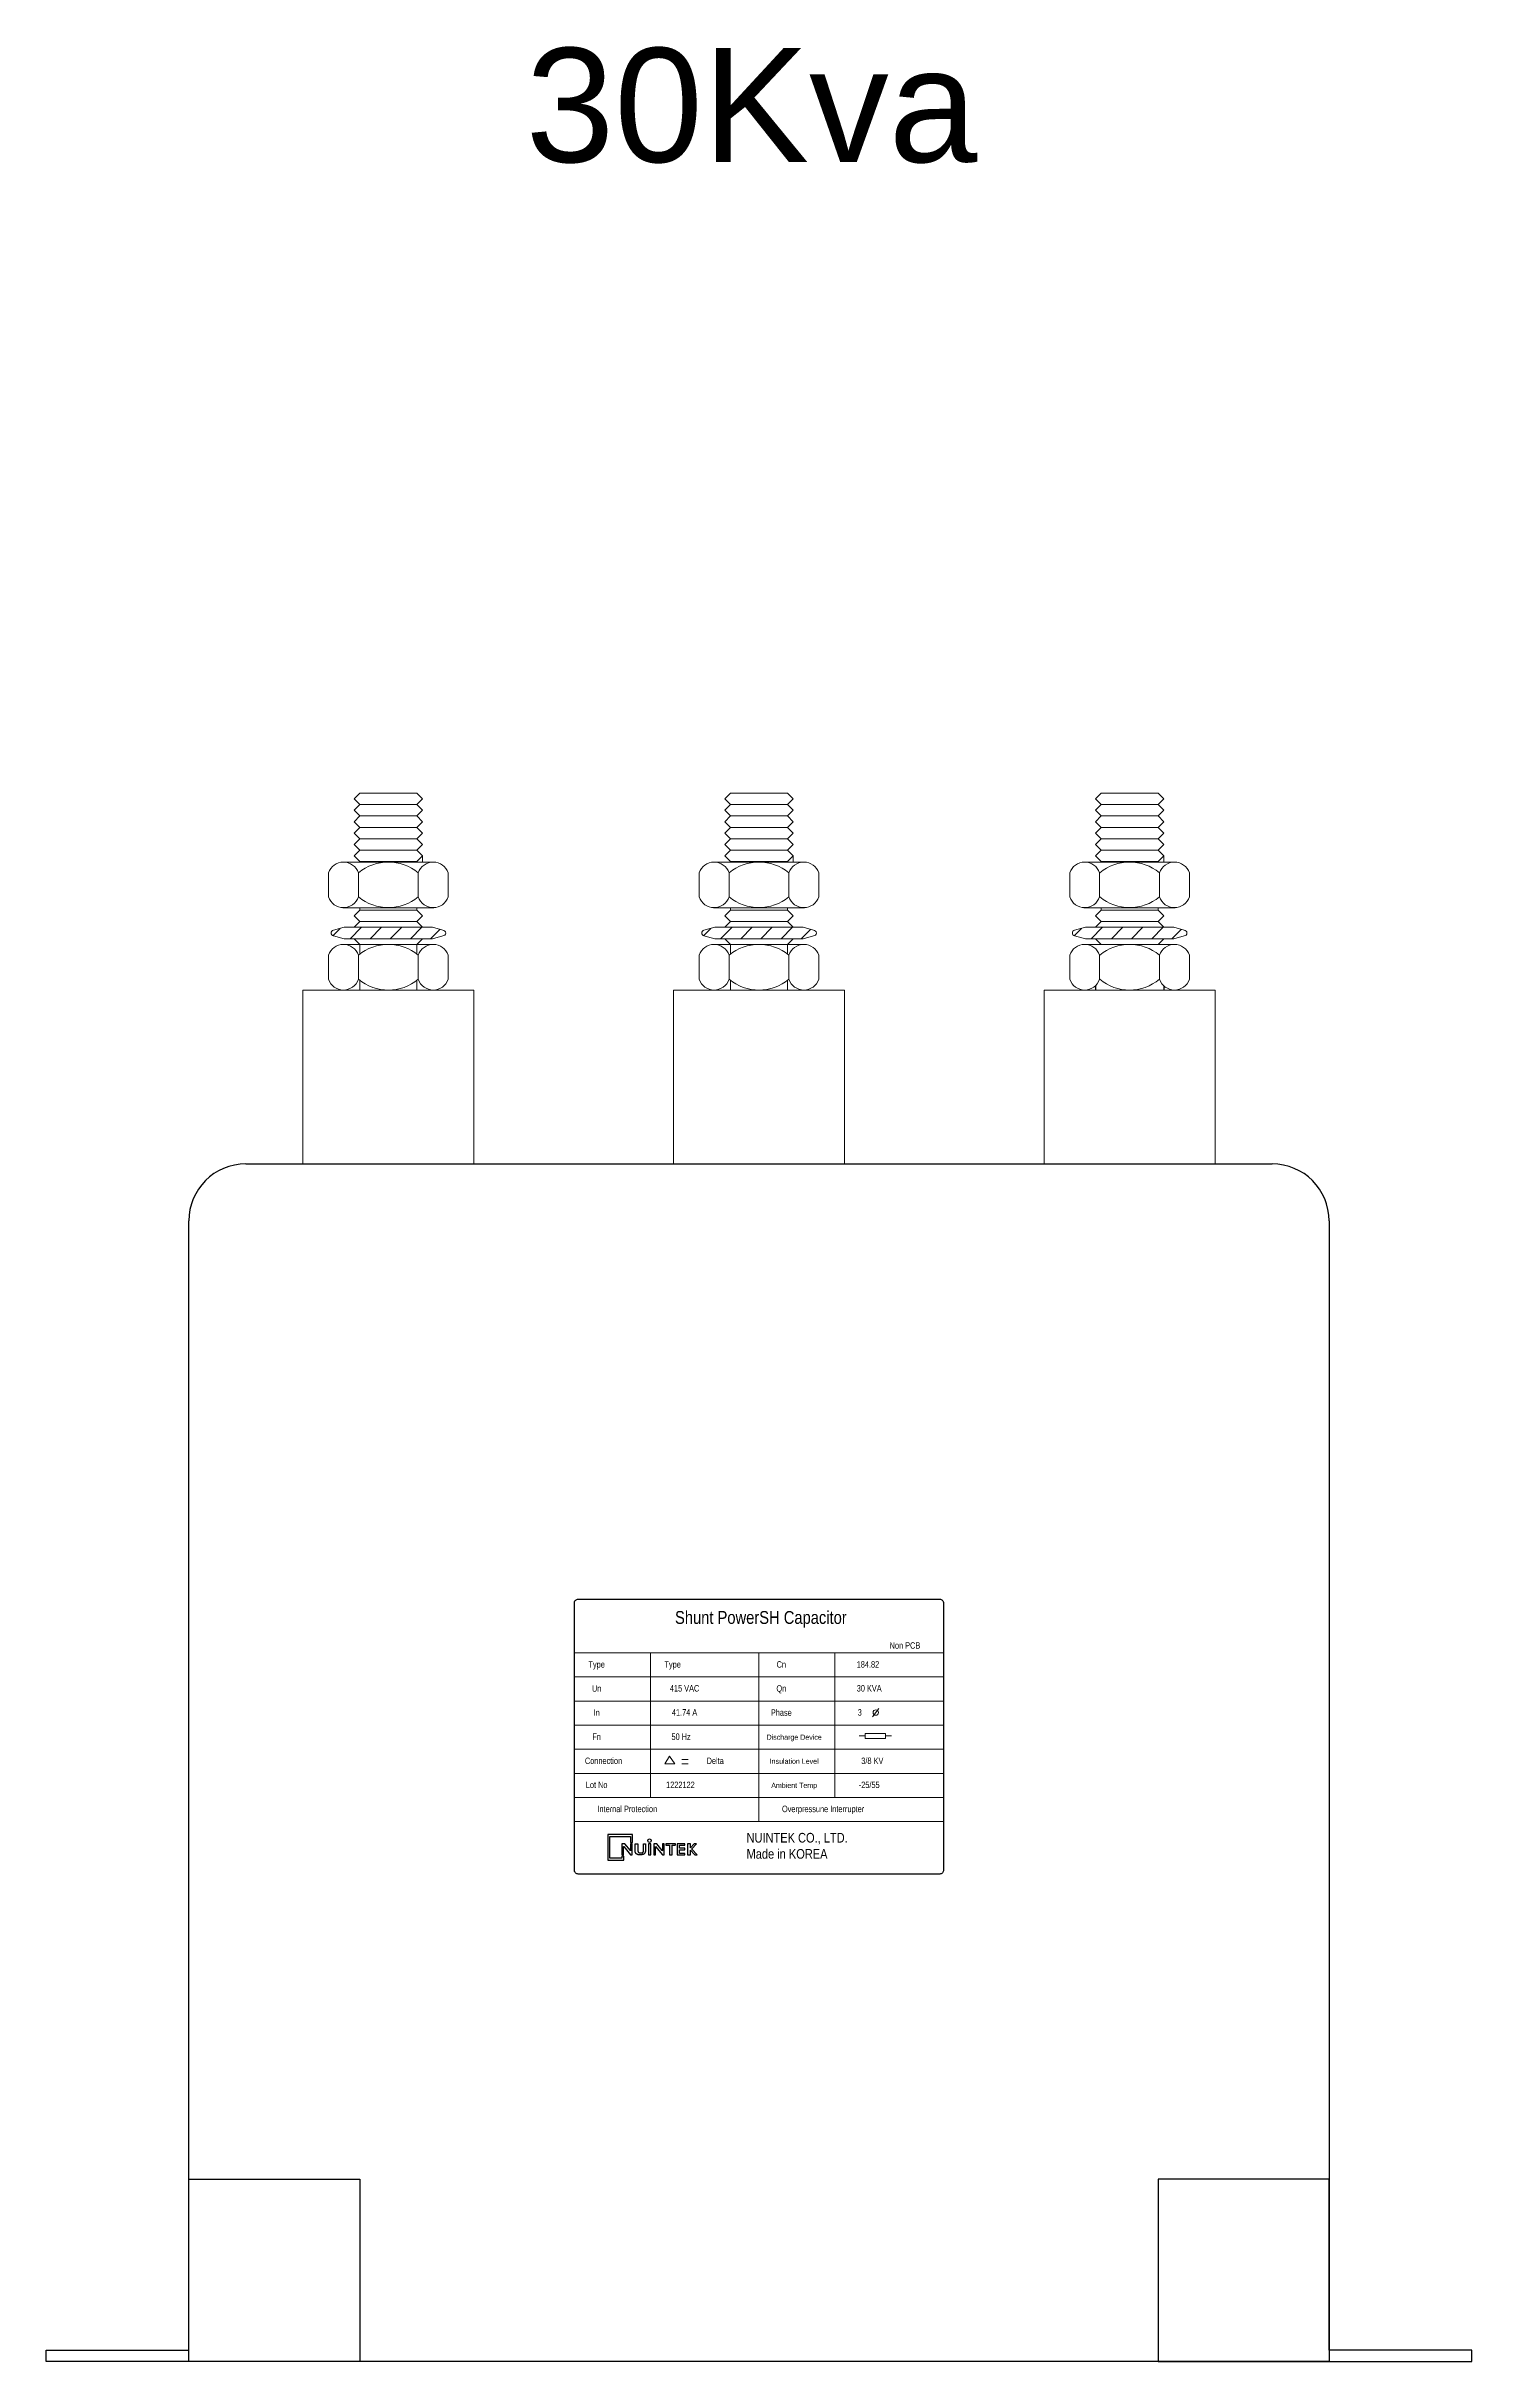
# Model space of a CAD drawing. Header units: millimetres. Extents: x 14 to 2028, y 54 to 460.
# Drawn here: x 1126.7 to 1376.7, y 53.9 to 459.9 of the extents above; entities that cross this region are included whole.
import ezdxf
from ezdxf.enums import TextEntityAlignment as Align

# ---------------------------------------------------------------- set-up
doc = ezdxf.new("R2010")
doc.units = ezdxf.units.MM
doc.layers.add('00', color=7, linetype='Continuous', lineweight=0)
doc.styles.add('Helvetica-Narrow', font='txt')

# ---------------------------------------------------------------- blocks, each defined once
blk = doc.blocks.new('Nuintek')
at = {"color": 150}
blk.add_lwpolyline([(1.82, 2.33), (1.82, 3.83), (-2.8, 3.83), (-2.8, 3.83), (-2.8, -0.99), (0.18, -0.99), (0.18, -0.23), (-0.18, -0.23), (-0.18, -0.63), (-2.44, -0.63), (-2.44, 3.47), (1.45, 3.47), (1.45, 2.33)], close=True, dxfattribs=at)
for points in [[(-0.11, 0), (0.11, 0, 0.414214), (0.15, 0.04), (0.15, 1.58, -0.70472), (0.17, 1.59), (1.45, 0.03, 0.224867), (1.51, 0), (1.75, 0, 0.414214), (1.79, 0.04), (1.79, 2.07, 0.414214), (1.75, 2.11), (1.49, 2.11, 0.414214), (1.45, 2.07), (1.45, 0.81, -0.706602), (1.43, 0.8), (0.4, 2.08, 0.226187), (0.34, 2.11), (-0.11, 2.11, 0.414214), (-0.15, 2.07), (-0.15, 0.04, 0.414214)], [(4.82, 2.07), (4.82, 0.04, 0.414214), (4.86, 0), (5.23, 0, 0.414214), (5.27, 0.04), (5.27, 2.07, 0.414214), (5.23, 2.11), (4.86, 2.11, 0.414214)], [(5.89, 0), (6.12, 0, 0.414214), (6.16, 0.04), (6.16, 1.58, -0.70472), (6.18, 1.59), (7.45, 0.03, 0.224867), (7.52, 0), (7.76, 0, 0.414214), (7.8, 0.04), (7.8, 2.07, 0.414214), (7.76, 2.11), (7.5, 2.11, 0.414214), (7.46, 2.07), (7.46, 0.81, -0.706602), (7.44, 0.8), (6.4, 2.08, 0.226187), (6.34, 2.11), (5.89, 2.11, 0.414214), (5.85, 2.07), (5.85, 0.04, 0.414214)], [(9.86, 2.11), (8.15, 2.11, 0.414214), (8.11, 2.07), (8.11, 1.89, 0.414214), (8.15, 1.85), (8.74, 1.85, -0.414214), (8.78, 1.81), (8.78, 0.04, 0.414214), (8.82, 0), (9.26, 0, 0.414214), (9.3, 0.04), (9.3, 1.81, -0.414214), (9.34, 1.85), (9.86, 1.85, 0.414214), (9.9, 1.89), (9.9, 2.07, 0.414214)], [(11.68, 2.11), (10.37, 2.11, 0.414214), (10.22, 1.96), (10.22, 0.15, 0.414214), (10.37, 0), (11.68, 0), (11.68, 0.26), (10.74, 0.26, -0.414214), (10.7, 0.3), (10.7, 0.94, -0.414214), (10.74, 0.98), (11.66, 0.98), (11.66, 1.24), (10.74, 1.24, -0.414214), (10.7, 1.28), (10.7, 1.81, -0.414214), (10.74, 1.85), (11.68, 1.85)], [(13.02, 1.14), (13.86, 2.07, 0.650559), (13.85, 2.11), (13.58, 2.11, 0.208632), (13.47, 2.06), (12.77, 1.31, -0.681762), (12.75, 1.31), (12.75, 2.07, 0.414214), (12.71, 2.11), (12.23, 2.11, 0.414214), (12.19, 2.07), (12.19, 0.04, 0.414214), (12.23, 0), (12.71, 0, 0.414214), (12.75, 0.04), (12.75, 0.88, -0.687152), (12.77, 0.89), (13.52, 0.05, 0.212465), (13.64, 0), (13.99, 0, 0.656311), (14.01, 0.04), (13.02, 1.09, -0.390361)]]:
    blk.add_lwpolyline(points, format="xyb", close=True, dxfattribs=at)
blk.add_circle((5.04, 2.69), 0.326, dxfattribs=at)
blk.add_rational_spline([(2.31, 0.85), (2.31, 0.53), (2.41, 0.3), (2.61, 0.16), (2.75, 0.05), (2.95, 0), (3.2, 0), (3.44, 0), (3.82, 0.05), (3.97, 0.16), (4.17, 0.3), (4.27, 0.53), (4.27, 0.85), (4.27, 1.26), (4.27, 1.66), (4.27, 2.07), (4.27, 2.09), (4.25, 2.11), (4.23, 2.11), (4.14, 2.11), (4.06, 2.11), (3.97, 2.11), (3.95, 2.11), (3.93, 2.09), (3.93, 2.07), (3.93, 1.66), (3.93, 1.25), (3.93, 0.83), (3.93, 0.69), (3.88, 0.57), (3.78, 0.48), (3.68, 0.4), (3.54, 0.36), (3.38, 0.36), (3.21, 0.36), (3.08, 0.4), (2.98, 0.48), (2.88, 0.57), (2.83, 0.69), (2.83, 0.83), (2.83, 1.25), (2.83, 1.66), (2.83, 2.07), (2.83, 2.08), (2.83, 2.09), (2.82, 2.1), (2.81, 2.11), (2.8, 2.11), (2.79, 2.11), (2.64, 2.11), (2.5, 2.11), (2.35, 2.11), (2.34, 2.11), (2.33, 2.11), (2.32, 2.1), (2.31, 2.09), (2.31, 2.08), (2.31, 2.07), (2.31, 1.66), (2.31, 1.26), (2.31, 0.85)], [1, 1, 1, 1, 1, 1, 1, 1, 1, 1, 1, 1, 1, 1, 1, 1, 0.804737854124, 0.804737854124, 1, 1, 1, 1, 0.804737854124, 0.804737854124, 1, 1, 1, 1, 1, 1, 1, 1, 1, 1, 1, 1, 1, 1, 1, 1, 1, 1, 1, 0.949253021674, 0.949253021674, 1, 0.949253021674, 0.949253021674, 1, 1, 1, 1, 0.949253021674, 0.949253021674, 1, 0.949253021674, 0.949253021674, 1, 1, 1, 1], degree=3, knots=[0, 0, 0, 0, 1, 1, 1, 2, 2, 2, 3, 3, 3, 4, 4, 4, 5, 5, 5, 6.570796, 6.570796, 6.570796, 7.570796, 7.570796, 7.570796, 9.141593, 9.141593, 9.141593, 10.141593, 10.141593, 10.141593, 11.141593, 11.141593, 11.141593, 12.141593, 12.141593, 12.141593, 13.141593, 13.141593, 13.141593, 14.141593, 14.141593, 14.141593, 15.141593, 15.141593, 15.141593, 15.926991, 15.926991, 15.926991, 16.712389, 16.712389, 16.712389, 17.712389, 17.712389, 17.712389, 18.497787, 18.497787, 18.497787, 19.283185, 19.283185, 19.283185, 20.283185, 20.283185, 20.283185, 20.283185], dxfattribs=at)
blk = doc.blocks.new('*U463')
at = {"lineweight": 5}
h = blk.add_hatch(dxfattribs=at)
h.set_pattern_fill('ANSI31', color=74, scale=20, style=0)
h.set_pattern_definition([(45, (-1139.0405, -859.4402), (-1.767767, 1.767767), [])])
h.paths.add_polyline_path([(-55.44, 117.3), (-57.25, 117.8), (-59.5, 117.8), (-72.75, 117.8), (-74.7, 117.27, 0.727937), (-74.7, 116.32), (-72.75, 115.8), (-70.5, 115.8), (-57.25, 115.8), (-55.44, 116.3, 1)])
h = blk.add_hatch(dxfattribs=at)
h.set_pattern_fill('ANSI31', color=74, scale=20, style=0)
h.set_pattern_definition([(45, (-1074.0405, -859.4402), (-1.767767, 1.767767), [])])
h.paths.add_polyline_path([(9.56, 117.3), (7.75, 117.8), (5.5, 117.8), (-7.75, 117.8), (-9.7, 117.27, 0.727937), (-9.7, 116.32), (-7.75, 115.8), (-5.5, 115.8), (7.75, 115.8), (9.56, 116.3, 1)])
h = blk.add_hatch(dxfattribs=at)
h.set_pattern_fill('ANSI31', color=74, scale=20, style=0)
h.set_pattern_definition([(45, (-1009.0405, -859.4402), (-1.767767, 1.767767), [])])
h.paths.add_polyline_path([(74.56, 117.3), (72.75, 117.8), (70.5, 117.8), (57.25, 117.8), (55.3, 117.27, 0.727937), (55.3, 116.32), (57.25, 115.8), (59.5, 115.8), (72.75, 115.8), (74.56, 116.3, 1)])
at = {"color": 74, "lineweight": 5}
for p, q in [((-70, 139.32), (-71, 140.32)), ((-70, 137.32), (-71, 138.32)), ((-60, 139.32), (-70, 139.32)), ((-60, 139.32), (-59, 140.32)), ((-60, 137.32), (-59, 138.32)), ((-5, 139.32), (-6, 140.32)), ((-5, 137.32), (-6, 138.32)), ((5, 139.32), (-5, 139.32)), ((5, 139.32), (6, 140.32)), ((5, 137.32), (6, 138.32)), ((60, 139.32), (59, 140.32)), ((60, 137.32), (59, 138.32)), ((70, 139.32), (60, 139.32)), ((70, 139.32), (71, 140.32)), ((70, 137.32), (71, 138.32)), ((-70, 135.32), (-71, 136.32)), ((-70, 135.32), (-71, 136.32)), ((-70, 133.32), (-71, 134.32)), ((-70, 133.32), (-71, 134.32)), ((-60, 137.32), (-70, 137.32)), ((-60, 135.32), (-70, 135.32)), ((-60, 135.32), (-70, 135.32)), ((-60, 135.32), (-59, 136.32)), ((-60, 135.32), (-59, 136.32)), ((-60, 133.32), (-59, 134.32)), ((-60, 133.32), (-59, 134.32)), ((-5, 135.32), (-6, 136.32)), ((-5, 135.32), (-6, 136.32)), ((-5, 133.32), (-6, 134.32)), ((-5, 133.32), (-6, 134.32)), ((5, 137.32), (-5, 137.32)), ((5, 135.32), (-5, 135.32)), ((5, 135.32), (-5, 135.32)), ((5, 135.32), (6, 136.32)), ((5, 135.32), (6, 136.32)), ((5, 133.32), (6, 134.32)), ((5, 133.32), (6, 134.32)), ((60, 135.32), (59, 136.32)), ((60, 135.32), (59, 136.32)), ((60, 133.32), (59, 134.32)), ((60, 133.32), (59, 134.32)), ((70, 137.32), (60, 137.32)), ((70, 135.32), (60, 135.32)), ((70, 135.32), (60, 135.32)), ((70, 135.32), (71, 136.32)), ((70, 135.32), (71, 136.32)), ((70, 133.32), (71, 134.32)), ((70, 133.32), (71, 134.32)), ((-70, 131.32), (-71, 132.32)), ((-70, 129.32), (-71, 130.32)), ((-60, 133.32), (-70, 133.32)), ((-60, 133.32), (-70, 133.32)), ((-60, 131.32), (-70, 131.32)), ((-60, 131.32), (-59, 132.32)), ((-60, 129.32), (-59, 130.32)), ((-5, 131.32), (-6, 132.32)), ((-5, 129.32), (-6, 130.32)), ((5, 133.32), (-5, 133.32)), ((5, 133.32), (-5, 133.32)), ((5, 131.32), (-5, 131.32)), ((5, 131.32), (6, 132.32)), ((5, 129.32), (6, 130.32)), ((60, 131.32), (59, 132.32)), ((60, 129.32), (59, 130.32)), ((70, 133.32), (60, 133.32)), ((70, 133.32), (60, 133.32)), ((70, 131.32), (60, 131.32)), ((70, 131.32), (71, 132.32)), ((70, 129.32), (71, 130.32)), ((-60, 129.32), (-70, 129.32)), ((5, 129.32), (-5, 129.32)), ((70, 129.32), (60, 129.32)), ((-72.75, 117.8), (-74.65, 117.28)), ((-72.75, 117.8), (-70.5, 117.8)), ((-72.75, 117.8), (-57.25, 117.8)), ((-70, 118.81), (-71, 119.81)), ((-70.99, 117.8), (-71, 117.81)), ((-70.99, 117.8), (-71, 117.81)), ((-70, 120.81), (-70, 121.24)), ((-60, 120.81), (-70, 120.81)), ((-60, 118.81), (-70, 118.81)), ((-60, 120.81), (-60, 121.24)), ((-60, 118.81), (-59, 119.81)), ((-57.25, 117.8), (-59.5, 117.8)), ((-59.01, 117.8), (-59, 117.81)), ((-59.01, 117.8), (-59, 117.81)), ((-55.44, 117.3), (-57.25, 117.8)), ((-7.75, 117.8), (-9.65, 117.28)), ((-7.75, 117.8), (7.75, 117.8)), ((-7.75, 117.8), (-5.5, 117.8)), ((-5, 118.81), (-6, 119.81)), ((-5.99, 117.8), (-6, 117.81)), ((-5.99, 117.8), (-6, 117.81)), ((-5, 120.81), (-5, 121.24)), ((5, 120.81), (-5, 120.81)), ((5, 118.81), (-5, 118.81)), ((5, 120.81), (5, 121.24)), ((5, 118.81), (6, 119.81)), ((7.75, 117.8), (5.5, 117.8)), ((5.99, 117.8), (6, 117.81)), ((5.99, 117.8), (6, 117.81)), ((9.56, 117.3), (7.75, 117.8)), ((57.25, 117.8), (55.35, 117.28)), ((57.25, 117.8), (59.5, 117.8)), ((57.25, 117.8), (72.75, 117.8)), ((60, 118.81), (59, 119.81)), ((59.01, 117.8), (59, 117.81)), ((59.01, 117.8), (59, 117.81)), ((60, 120.81), (60, 121.24)), ((70, 120.81), (60, 120.81)), ((70, 118.81), (60, 118.81)), ((70, 120.81), (70, 121.24)), ((70, 118.81), (71, 119.81)), ((72.75, 117.8), (70.5, 117.8)), ((70.99, 117.8), (71, 117.81)), ((70.99, 117.8), (71, 117.81)), ((74.56, 117.3), (72.75, 117.8)), ((-72.75, 115.8), (-74.65, 116.31)), ((-70.5, 115.8), (-72.75, 115.8)), ((-57.25, 115.8), (-72.75, 115.8)), ((-70, 114.81), (-71, 115.81)), ((-70, 114.81), (-70, 113.13)), ((-60, 114.81), (-70, 114.81)), ((-60, 114.81), (-70, 114.81)), ((-60, 114.81), (-59, 115.81)), ((-60, 114.81), (-59, 115.81)), ((-60, 114.81), (-60, 113.13)), ((-57.25, 115.8), (-59.5, 115.8)), ((-55.44, 116.3), (-57.25, 115.8)), ((-7.75, 115.8), (-9.65, 116.31)), ((7.75, 115.8), (-7.75, 115.8)), ((-5.5, 115.8), (-7.75, 115.8)), ((-5, 114.81), (-6, 115.81)), ((-5, 114.81), (-5, 113.13)), ((5, 114.81), (-5, 114.81)), ((5, 114.81), (-5, 114.81)), ((5, 114.81), (6, 115.81)), ((5, 114.81), (6, 115.81)), ((5, 114.81), (5, 113.13)), ((7.75, 115.8), (5.5, 115.8)), ((9.56, 116.3), (7.75, 115.8)), ((57.25, 115.8), (55.35, 116.31)), ((59.5, 115.8), (57.25, 115.8)), ((72.75, 115.8), (57.25, 115.8)), ((60, 114.81), (59, 115.81)), ((70, 114.81), (60, 114.81)), ((70, 114.81), (60, 114.81)), ((70, 114.81), (71, 115.81)), ((70, 114.81), (71, 115.81)), ((72.75, 115.8), (70.5, 115.8)), ((74.56, 116.3), (72.75, 115.8)), ((-75.5, 108.69), (-75.5, 112.93)), ((-54.5, 108.69), (-54.5, 112.93)), ((-10.5, 108.69), (-10.5, 112.93)), ((10.5, 108.69), (10.5, 112.93)), ((54.5, 108.69), (54.5, 112.93)), ((75.5, 108.69), (75.5, 112.93)), ((-50, 106.81), (-80, 106.81)), ((-80, 106.81), (-80, 76.32)), ((-70, 108.49), (-70, 106.81)), ((-60, 108.49), (-60, 106.81)), ((-50, 76.32), (-50, 106.81)), ((15, 106.81), (-15, 106.81)), ((-15, 106.81), (-15, 76.32)), ((-15, 106.81), (-15, 76.32)), ((-15, 106.81), (-15, 76.32)), ((-5, 108.49), (-5, 106.81)), ((5, 108.49), (5, 106.81)), ((15, 76.32), (15, 106.81)), ((15, 76.32), (15, 106.81)), ((15, 76.32), (15, 106.81)), ((80, 106.81), (50, 106.81)), ((50, 106.81), (50, 76.32)), ((50, 106.81), (50, 76.32)), ((50, 106.81), (50, 76.32)), ((80, 76.32), (80, 106.81)), ((80, 76.32), (80, 106.81)), ((80, 76.32), (80, 106.81)), ((-50, 76.32), (-50, 104.81)), ((15, 76.32), (15, 104.81)), ((15, 76.32), (15, 104.81)), ((15, 76.32), (15, 104.81)), ((80, 76.32), (80, 104.81)), ((80, 76.32), (80, 104.81)), ((80, 76.32), (80, 104.81)), ((-65, 76.32), (-50, 76.32)), ((0, 76.32), (15, 76.32)), ((0, 76.32), (15, 76.32)), ((0, 76.32), (15, 76.32)), ((65, 76.32), (80, 76.32)), ((65, 76.32), (80, 76.32)), ((65, 76.32), (80, 76.32)), ((0, 0), (13.2, 0)), ((0, 0), (13.2, 0)), ((0, 0), (13.2, 0))]:
    blk.add_line(p, q, dxfattribs=at)
at = {"color": 74}
for p, q in [((59, 107.54), (59, 106.81)), ((71.01, 107.53), (71.01, 106.81)), ((-90, 76.32), (90, 76.32)), ((-90, 76.32), (90, 76.32)), ((-100, -133.68), (-100, 66.32)), ((100, 66.32), (100, -133.68)), ((100, -133.68), (-100, -133.68))]:
    blk.add_line(p, q, dxfattribs=at)
at = {"lineweight": 9}
for p, q in [((-32.38, -9.41), (32.38, -9.41)), ((-19.05, -9.41), (-19.05, -34.75)), ((0, -9.41), (0, -38.98)), ((13.33, -9.41), (13.33, -34.75)), ((-32.38, -13.63), (32.38, -13.63)), ((-32.38, -17.86), (32.38, -17.86)), ((19.91, -20.64), (21.02, -19.16)), ((-32.38, -22.08), (32.38, -22.08)), ((18.65, -23.98), (17.59, -23.98)), ((22.19, -23.98), (23.25, -23.98)), ((-32.38, -26.31), (32.38, -26.31)), ((-13.56, -28.12), (-12.43, -28.12)), ((-32.38, -30.53), (32.38, -30.53)), ((-13.56, -28.84), (-12.43, -28.84)), ((-32.38, -34.75), (32.38, -34.75)), ((-32.38, -38.98), (32.38, -38.98))]:
    blk.add_line(p, q, dxfattribs=at)
at = {"color": 150}
blk.add_lwpolyline([(-31.71, 0), (31.71, 0, -0.414214), (32.38, -0.68), (32.38, -47.51, -0.414214), (31.71, -48.18), (-31.71, -48.18, -0.414214), (-32.38, -47.51), (-32.38, -0.68, -0.414214)], format="xyb", close=True, dxfattribs=at)
at = {"lineweight": 9}
blk.add_lwpolyline([(18.65, -24.4), (22.19, -24.4), (22.19, -23.55), (18.65, -23.55)], close=True, dxfattribs=at)
blk.add_lwpolyline([(-16.5, -28.89), (-14.78, -28.89), (-15.69, -27.53), (-16.5, -28.89)], dxfattribs=at)
at = {"color": 74}
for points in [[(-70, -101.68), (-70, -133.68), (-125, -133.68), (-125, -131.68), (-100, -131.68), (-100, -101.68), (-70, -101.68)], [(70, -101.68), (70, -133.68), (125, -133.68), (125, -131.68), (100, -131.68), (100, -101.68), (70, -101.68)]]:
    blk.add_lwpolyline(points, dxfattribs=at)
at = {"lineweight": 9}
blk.add_circle((20.49, -19.87), 0.475, dxfattribs=at)
at = {"color": 74, "lineweight": 5}
for centre, start, end in [((-74.54, 116.8), 102.246, 257.754), ((-55.44, 116.8), 270, 90), ((-9.54, 116.8), 102.246, 257.754), ((9.56, 116.8), 270, 90), ((55.46, 116.8), 102.246, 257.754), ((74.56, 116.8), 270, 90)]:
    blk.add_arc(centre, 0.5, start, end, dxfattribs=at)
at = {"color": 74}
for centre, start, end in [((-90, 66.32), 90, 180), ((90, 66.32), 0, 90)]:
    blk.add_arc(centre, 10, start, end, dxfattribs=at)
at = {"layer": '00', "color": 74, "lineweight": 5}
for p, q in [((-71, 140.32), (-70, 141.32)), ((-71, 138.32), (-70, 139.32)), ((-70, 141.32), (-60, 141.32)), ((-70, 139.32), (-60, 139.32)), ((-59, 140.32), (-60, 141.32)), ((-59, 138.32), (-60, 139.32)), ((-6, 140.32), (-5, 141.32)), ((-6, 138.32), (-5, 139.32)), ((-5, 141.32), (5, 141.32)), ((-5, 139.32), (5, 139.32)), ((6, 140.32), (5, 141.32)), ((6, 138.32), (5, 139.32)), ((59, 140.32), (60, 141.32)), ((59, 138.32), (60, 139.32)), ((60, 141.32), (70, 141.32)), ((60, 139.32), (70, 139.32)), ((71, 140.32), (70, 141.32)), ((71, 138.32), (70, 139.32)), ((-71, 136.32), (-70, 137.32)), ((-71, 136.32), (-70, 137.32)), ((-71, 134.32), (-70, 135.32)), ((-71, 134.32), (-70, 135.32)), ((-70, 137.32), (-60, 137.32)), ((-70, 137.32), (-60, 137.32)), ((-70, 135.32), (-60, 135.32)), ((-70, 135.32), (-60, 135.32)), ((-59, 136.32), (-60, 137.32)), ((-59, 136.32), (-60, 137.32)), ((-59, 134.32), (-60, 135.32)), ((-59, 134.32), (-60, 135.32)), ((-6, 136.32), (-5, 137.32)), ((-6, 136.32), (-5, 137.32)), ((-6, 134.32), (-5, 135.32)), ((-6, 134.32), (-5, 135.32)), ((-5, 137.32), (5, 137.32)), ((-5, 137.32), (5, 137.32)), ((-5, 135.32), (5, 135.32)), ((-5, 135.32), (5, 135.32)), ((6, 136.32), (5, 137.32)), ((6, 136.32), (5, 137.32)), ((6, 134.32), (5, 135.32)), ((6, 134.32), (5, 135.32)), ((59, 136.32), (60, 137.32)), ((59, 136.32), (60, 137.32)), ((59, 134.32), (60, 135.32)), ((59, 134.32), (60, 135.32)), ((60, 137.32), (70, 137.32)), ((60, 137.32), (70, 137.32)), ((60, 135.32), (70, 135.32)), ((60, 135.32), (70, 135.32)), ((71, 136.32), (70, 137.32)), ((71, 136.32), (70, 137.32)), ((71, 134.32), (70, 135.32)), ((71, 134.32), (70, 135.32)), ((-71, 132.32), (-70, 133.32)), ((-71, 130.32), (-70, 131.32)), ((-70, 133.32), (-60, 133.32)), ((-70, 131.32), (-60, 131.32)), ((-59, 132.32), (-60, 133.32)), ((-59, 130.32), (-60, 131.32)), ((-59, 129.24), (-59, 130.32)), ((-6, 132.32), (-5, 133.32)), ((-6, 130.32), (-5, 131.32)), ((-5, 133.32), (5, 133.32)), ((-5, 131.32), (5, 131.32)), ((6, 132.32), (5, 133.32)), ((6, 130.32), (5, 131.32)), ((6, 129.24), (6, 130.32)), ((59, 132.32), (60, 133.32)), ((59, 130.32), (60, 131.32)), ((60, 133.32), (70, 133.32)), ((60, 131.32), (70, 131.32)), ((71, 132.32), (70, 133.32)), ((71, 130.32), (70, 131.32)), ((71, 129.24), (71, 130.32)), ((-75.5, 127.37), (-75.5, 123.12)), ((-57, 129.24), (-73, 129.24)), ((-73, 129.24), (-58.99, 129.24)), ((-70.25, 123.12), (-70.25, 127.37)), ((-59.75, 123.12), (-59.75, 127.37)), ((-54.5, 127.37), (-54.5, 123.12)), ((-10.5, 127.37), (-10.5, 123.12)), ((-8, 129.24), (6.01, 129.24)), ((8, 129.24), (-8, 129.24)), ((-5.25, 123.12), (-5.25, 127.37)), ((5.25, 123.12), (5.25, 127.37)), ((10.5, 127.37), (10.5, 123.12)), ((54.5, 127.37), (54.5, 123.12)), ((57, 129.24), (71.01, 129.24)), ((73, 129.24), (57, 129.24)), ((59.75, 123.12), (59.75, 127.37)), ((70.25, 123.12), (70.25, 127.37)), ((75.5, 127.37), (75.5, 123.12)), ((-57, 121.24), (-73, 121.24)), ((-71, 119.81), (-70, 120.81)), ((-71, 117.81), (-70, 118.81)), ((-71, 117.81), (-70, 118.81)), ((-70, 120.81), (-60, 120.81)), ((-70, 118.81), (-60, 118.81)), ((-70, 118.81), (-60, 118.81)), ((-59, 119.81), (-60, 120.81)), ((-59, 117.81), (-60, 118.81)), ((-59, 117.81), (-60, 118.81)), ((8, 121.24), (-8, 121.24)), ((-6, 119.81), (-5, 120.81)), ((-6, 117.81), (-5, 118.81)), ((-6, 117.81), (-5, 118.81)), ((-5, 120.81), (5, 120.81)), ((-5, 118.81), (5, 118.81)), ((-5, 118.81), (5, 118.81)), ((6, 119.81), (5, 120.81)), ((6, 117.81), (5, 118.81)), ((6, 117.81), (5, 118.81)), ((73, 121.24), (57, 121.24)), ((59, 119.81), (60, 120.81)), ((59, 117.81), (60, 118.81)), ((59, 117.81), (60, 118.81)), ((60, 120.81), (70, 120.81)), ((60, 118.81), (70, 118.81)), ((60, 118.81), (70, 118.81)), ((71, 119.81), (70, 120.81)), ((71, 117.81), (70, 118.81)), ((71, 117.81), (70, 118.81)), ((-73, 114.81), (-58.99, 114.81)), ((-57, 114.81), (-73, 114.81)), ((-70, 114.81), (-60, 114.81)), ((8, 114.81), (-8, 114.81)), ((-8, 114.81), (6.01, 114.81)), ((-5, 114.81), (5, 114.81)), ((73, 114.81), (57, 114.81)), ((57, 114.81), (71.01, 114.81)), ((60, 114.81), (70, 114.81)), ((-75.5, 108.69), (-75.5, 112.93)), ((-75.5, 112.93), (-75.5, 108.69)), ((-70.25, 108.69), (-70.25, 112.93)), ((-59.75, 108.69), (-59.75, 112.93)), ((-54.5, 108.69), (-54.5, 112.93)), ((-54.5, 112.93), (-54.5, 108.69)), ((-10.5, 112.93), (-10.5, 108.69)), ((-10.5, 108.69), (-10.5, 112.93)), ((-5.25, 108.69), (-5.25, 112.93)), ((5.25, 108.69), (5.25, 112.93)), ((10.5, 112.93), (10.5, 108.69)), ((10.5, 108.69), (10.5, 112.93)), ((54.5, 112.93), (54.5, 108.69)), ((54.5, 108.69), (54.5, 112.93)), ((59.75, 108.69), (59.75, 112.93)), ((70.25, 108.69), (70.25, 112.93)), ((75.5, 112.93), (75.5, 108.69)), ((75.5, 108.69), (75.5, 112.93)), ((-57, 106.81), (-73, 106.81)), ((-57, 106.81), (-73, 106.81)), ((-71.01, 106.81), (-58.99, 106.81)), ((8, 106.81), (-8, 106.81)), ((8, 106.81), (-8, 106.81)), ((-6.01, 106.81), (6.01, 106.81)), ((73, 106.81), (57, 106.81)), ((73, 106.81), (57, 106.81)), ((58.99, 106.81), (71.01, 106.81))]:
    blk.add_line(p, q, dxfattribs=at)
for centre, radius, start, end in [((-72.88, 126.47), 2.77, 18.8098, 161.1902), ((-65, 120.96), 8.28, 50.6699, 129.3301), ((-57.13, 126.47), 2.77, 18.8098, 161.1902), ((-7.88, 126.47), 2.77, 18.8098, 161.1902), ((0, 120.96), 8.28, 50.6699, 129.3301), ((7.87, 126.47), 2.77, 18.8098, 161.1902), ((57.12, 126.47), 2.77, 18.8098, 161.1902), ((65, 120.96), 8.28, 50.6699, 129.3301), ((72.87, 126.47), 2.77, 18.8098, 161.1902), ((-72.88, 124.02), 2.77, 198.8098, 341.1902), ((-65, 129.53), 8.28, 230.6699, 309.3301), ((-57.13, 124.02), 2.77, 198.8098, 341.1902), ((-7.88, 124.02), 2.77, 198.8098, 341.1902), ((0, 129.53), 8.28, 230.6699, 309.3301), ((7.87, 124.02), 2.77, 198.8098, 341.1902), ((57.12, 124.02), 2.77, 198.8098, 341.1902), ((65, 129.53), 8.28, 230.6699, 309.3301), ((72.87, 124.02), 2.77, 198.8098, 341.1902), ((-72.88, 112.04), 2.77, 18.8098, 161.1902), ((-65, 106.53), 8.28, 50.6699, 129.3301), ((-57.13, 112.04), 2.77, 18.8098, 161.1902), ((-7.88, 112.04), 2.77, 18.8098, 161.1902), ((0, 106.53), 8.28, 50.6699, 129.3301), ((7.87, 112.04), 2.77, 18.8098, 161.1902), ((57.12, 112.04), 2.77, 18.8098, 161.1902), ((65, 106.53), 8.28, 50.6699, 129.3301), ((72.87, 112.04), 2.77, 18.8098, 161.1902), ((-72.88, 109.58), 2.77, 198.8098, 341.1902), ((-72.88, 109.58), 2.77, 198.8098, 341.1902), ((-65, 115.09), 8.28, 230.6699, 309.3301), ((-65, 115.09), 8.28, 230.6699, 309.3301), ((-57.13, 109.58), 2.77, 198.8098, 341.1902), ((-57.13, 109.58), 2.77, 198.8098, 341.1902), ((-7.88, 109.58), 2.77, 198.8098, 341.1902), ((-7.88, 109.58), 2.77, 198.8098, 341.1902), ((0, 115.09), 8.28, 230.6699, 309.3301), ((0, 115.09), 8.28, 230.6699, 309.3301), ((7.87, 109.58), 2.77, 198.8098, 341.1902), ((7.87, 109.58), 2.77, 198.8098, 341.1902), ((57.12, 109.58), 2.77, 198.8098, 341.1902), ((57.12, 109.58), 2.77, 198.8098, 341.1902), ((65, 115.09), 8.28, 230.6699, 309.3301), ((65, 115.09), 8.28, 230.6699, 309.3301), ((72.87, 109.58), 2.77, 198.8098, 341.1902), ((72.87, 109.58), 2.77, 198.8098, 341.1902)]:
    blk.add_arc(centre, radius, start, end, dxfattribs=at)
at = {"xscale": 0.9316960616124561, "yscale": 0.9316960616124561, "zscale": 0.9316960616124561}
blk.add_blockref('Nuintek', (-23.89, -44.83), dxfattribs=at)
at = {"style": 'Helvetica-Narrow'}
for s, height, p in [('Shunt PowerSH Capacitor', 2.2528, (0.33, -3.2)), ('Non PCB', 1.126, (25.6, -8.11)), ('Type', 1.126, (-28.47, -11.43)), ('Type', 1.126, (-15.14, -11.43)), ('Cn', 1.126, (3.92, -11.43)), ('184.82', 1.126, (19.11, -11.43)), ('Un', 1.126, (-28.47, -15.65)), ('Qn', 1.126, (3.92, -15.65)), ('In', 1.126, (-28.47, -19.88)), ('41.74 A', 1.126, (-13.05, -19.84)), ('Phase', 1.126, (3.92, -19.88)), ('3', 1.13, (17.67, -19.84)), ('Fn', 1.126, (-28.47, -24.1)), ('50 Hz', 1.126, (-13.66, -24.1)), ('Discharge Device', 0.9011, (6.17, -24.19)), ('Connection', 1.126, (-27.27, -28.33)), ('Delta', 1.126, (-7.68, -28.33)), ('Insulation Level', 0.9011, (6.17, -28.41)), ('3/8 KV', 1.126, (19.88, -28.33)), ('Lot No', 1.126, (-28.47, -32.55)), ('1222122', 1.126, (-13.78, -32.55)), ('Ambient Temp', 0.9011, (6.17, -32.64)), ('-25/55', 1.126, (19.33, -32.55)), ('Internal Protection', 1.1264, (-23.1, -36.77)), ('Overpressune Interrupter', 1.1264, (11.24, -36.77))]:
    blk.add_text(s, height=height, dxfattribs=at).set_placement(p, align=Align.MIDDLE_CENTER)
at = {"color": 1, "style": 'Helvetica-Narrow'}
for s, p in [('415 VAC', (-13.05, -15.62)), ('30 KVA', (19.33, -15.62))]:
    blk.add_text(s, height=1.126, dxfattribs=at).set_placement(p, align=Align.MIDDLE_CENTER)
at = {"style": 'Helvetica-Narrow'}
for s, p in [('NUINTEK CO., LTD.', (-2.18, -41.82)), ('Made in KOREA', (-2.18, -44.65))]:
    blk.add_text(s, height=1.6896, dxfattribs=at).set_placement(p, align=Align.MIDDLE_LEFT)

msp = doc.modelspace()

# ---------------------------------------------------------------- block references
msp.add_blockref('*U463', (1251.68, 187.63))

# ---------------------------------------------------------------- texts
at = {"color": 7, "insert": (1250.37, 449.46), "char_height": 20, "attachment_point": 5}
msp.add_mtext('{\\fArial|b0|i0|c0|p34;30Kva}', dxfattribs=at)

doc.saveas('drawing.dxf')
